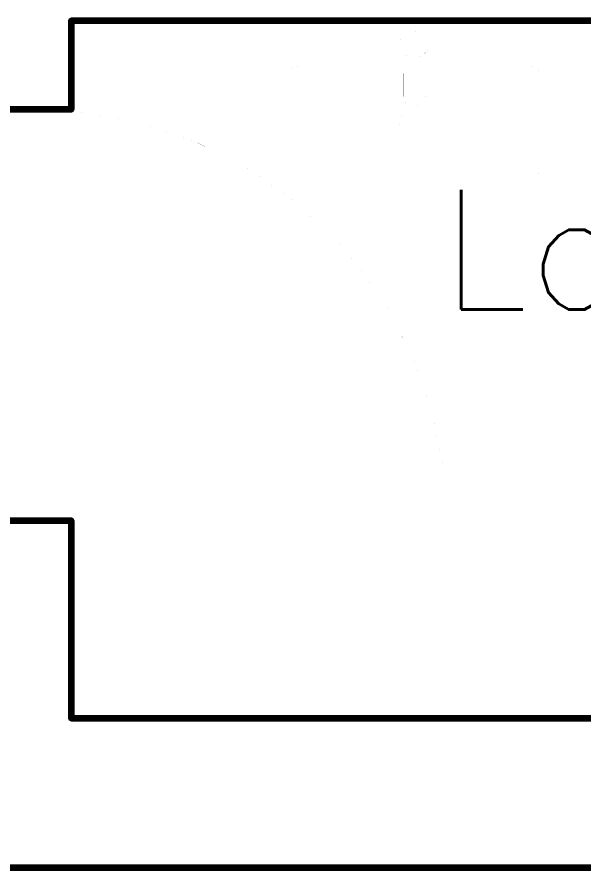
# Model space of a CAD drawing. Header units: metres. Extents: x -3.2 to 1.47, y -1.25 to 3.15.
# Drawn here: x -0.549 to 0.396, y -1.246 to 0.174 of the extents above; entities that cross this region are included whole.
import ezdxf
from ezdxf.enums import TextEntityAlignment as Align

# ---------------------------------------------------------------- set-up
doc = ezdxf.new("R2010")
doc.units = ezdxf.units.M
doc.header["$LTSCALE"] = 10
doc.layers.get('0').update_dxf_attribs({"linetype": 'CONTINUOUS', "lineweight": 100})
for name, color, linetype, lineweight in [('doors', 1, 'CONTINUOUS', 100), ('roomitems', 2, 'CONTINUOUS', 100), ('texts', 5, 'CONTINUOUS', 100), ('wallitems', 15, 'CONTINUOUS', 100), ('walls', 8, 'CONTINUOUS', 100)]:
    doc.layers.add(name, color=color, linetype=linetype, lineweight=lineweight)
doc.styles.get("Standard").update_dxf_attribs({"font": 'txt', "width": 0.75, "bigfont": 'bigfont.shx'})

# ---------------------------------------------------------------- blocks, each defined once
blk = doc.blocks.new('W-0-1')
at = {"color": 0, "const_width": 0.01}
for points in [[(-249.9, -69.8), (-249.6, -68.9)], [(-249.9, -70.8), (-249.9, -69.8)], [(-249.9, -94.3), (-249.9, -70.8)], [(-249.6, -68.9), (-249.3, -68)], [(-249.3, -68), (-248.8, -67.2)], [(-248.8, -67.2), (-248.2, -66.4)], [(-248.2, -66.4), (-247.5, -65.7)], [(-247.5, -65.7), (-246.7, -65.1)], [(-246.7, -65.1), (-245.9, -64.6)], [(-245.9, -64.6), (-244.9, -64.2)], [(-244.9, -64.2), (-243.9, -63.9)], [(-243.9, -63.9), (-242.9, -63.7)], [(-242.9, -63.7), (-241.7, -63.6)], [(-241.7, -63.6), (-201.4, -63.6)], [(-201.4, -63.6), (-161.2, -63.6)], [(-161.2, -63.6), (-120.9, -63.6)], [(-120.9, -63.6), (-80.6, -63.6)], [(-80.6, -63.6), (-40.3, -63.6)], [(-40.3, -63.6), (0, -63.6)], [(0, -63.6), (40.3, -63.6)], [(40.3, -63.6), (80.6, -63.6)], [(80.6, -63.6), (120.9, -63.6)], [(120.9, -63.6), (161.2, -63.6)], [(161.2, -63.6), (201.4, -63.6)], [(201.4, -63.6), (241.7, -63.6)], [(241.7, -63.6), (242.9, -63.7)], [(242.9, -63.7), (243.9, -63.9)], [(243.9, -63.9), (244.9, -64.2)], [(244.9, -64.2), (245.9, -64.6)], [(245.9, -64.6), (246.7, -65.1)], [(246.7, -65.1), (247.5, -65.7)], [(247.5, -65.7), (248.2, -66.4)], [(248.2, -66.4), (248.8, -67.2)], [(248.8, -67.2), (249.3, -68)], [(249.3, -68), (249.6, -68.9)], [(249.6, -68.9), (249.9, -69.8)], [(249.9, -69.8), (249.9, -70.8)], [(249.9, -70.8), (249.9, -94.3)], [(-19.5, -86.4), (-17.4, -84.4)], [(-19.5, -86.4), (-17.4, -84.4)], [(-19.5, -86.4), (-17.4, -84.4)], [(-17.4, -84.4), (-15, -82.5)], [(-17.4, -84.4), (-15, -82.5)], [(-17.4, -84.4), (-15, -82.5)], [(-15, -82.5), (-12.4, -81)], [(-15, -82.5), (-12.4, -81)], [(-15, -82.5), (-12.4, -81)], [(-12.4, -81), (-9.6, -79.7)], [(-12.4, -81), (-9.6, -79.7)], [(-12.4, -81), (-9.6, -79.7)], [(-9.6, -79.7), (-6.5, -78.8)], [(-9.6, -79.7), (-6.5, -78.8)], [(-9.6, -79.7), (-6.5, -78.8)], [(-6.5, -78.8), (-3.3, -78.2)], [(-6.5, -78.8), (-3.3, -78.2)], [(-6.5, -78.8), (-3.3, -78.2)], [(-3.3, -78.2), (0, -78)], [(-3.3, -78.2), (0, -78)], [(-3.3, -78.2), (0, -78)], [(0, -78), (3.3, -78.2)], [(0, -78), (3.3, -78.2)], [(0, -78), (3.3, -78.2)], [(3.3, -78.2), (6.5, -78.8)], [(3.3, -78.2), (6.5, -78.8)], [(3.3, -78.2), (6.5, -78.8)], [(6.5, -78.8), (9.6, -79.7)], [(6.5, -78.8), (9.6, -79.7)], [(6.5, -78.8), (9.6, -79.7)], [(9.6, -79.7), (12.4, -81)], [(9.6, -79.7), (12.4, -81)], [(9.6, -79.7), (12.4, -81)], [(12.4, -81), (15, -82.5)], [(12.4, -81), (15, -82.5)], [(12.4, -81), (15, -82.5)], [(15, -82.5), (17.4, -84.4)], [(15, -82.5), (17.4, -84.4)], [(15, -82.5), (17.4, -84.4)], [(17.4, -84.4), (19.5, -86.4)], [(17.4, -84.4), (19.5, -86.4)], [(17.4, -84.4), (19.5, -86.4)], [(-249.9, -117.7), (-249.9, -94.3)], [(-24.6, -99.7), (-24.4, -96.7)], [(-24.6, -99.7), (-24.4, -96.7)], [(-24.6, -99.7), (-24.4, -96.7)], [(-24.4, -96.7), (-23.7, -93.9)], [(-24.4, -96.7), (-23.7, -93.9)], [(-24.4, -96.7), (-23.7, -93.9)], [(-23.7, -93.9), (-22.7, -91.3)], [(-23.7, -93.9), (-22.7, -91.3)], [(-23.7, -93.9), (-22.7, -91.3)], [(-22.7, -91.3), (-21.2, -88.8)], [(-22.7, -91.3), (-21.2, -88.8)], [(-22.7, -91.3), (-21.2, -88.8)], [(-21.2, -88.8), (-19.5, -86.4)], [(-21.2, -88.8), (-19.5, -86.4)], [(-21.2, -88.8), (-19.5, -86.4)], [(19.5, -86.4), (21.2, -88.8)], [(19.5, -86.4), (21.2, -88.8)], [(19.5, -86.4), (21.2, -88.8)], [(21.2, -88.8), (22.7, -91.3)], [(21.2, -88.8), (22.7, -91.3)], [(21.2, -88.8), (22.7, -91.3)], [(22.7, -91.3), (23.7, -93.9)], [(22.7, -91.3), (23.7, -93.9)], [(22.7, -91.3), (23.7, -93.9)], [(23.7, -93.9), (24.4, -96.7)], [(23.7, -93.9), (24.4, -96.7)], [(23.7, -93.9), (24.4, -96.7)], [(24.4, -96.7), (24.6, -99.7)], [(24.4, -96.7), (24.6, -99.7)], [(24.4, -96.7), (24.6, -99.7)], [(249.9, -94.3), (249.9, -117.7)], [(-24.6, -99.7), (-24.6, -99.7)], [(-24.4, -102.6), (-24.6, -99.7)], [(-24.6, -99.7), (-24.6, -99.7)], [(-24.6, -99.7), (-24.6, -99.7)], [(-24.6, -99.7), (-24.6, -99.7)], [(-24.6, -99.7), (-24.6, -99.7)], [(-24.6, -99.7), (-24.6, -99.7)], [(-24.6, -99.7), (-24.6, -99.7)], [(-24.6, -99.7), (-24.6, -99.7)], [(-24.6, -99.7), (-24.6, -99.7)], [(-24.6, -99.7), (-24.6, -99.7)], [(-24.6, -99.7), (-24.6, -99.7)], [(-24.6, -99.7), (-24.6, -99.7)], [(-24.6, -99.7), (-24.6, -99.7)], [(-24.6, -99.7), (-24.6, -99.7)], [(-24.6, -99.7), (-24.6, -99.7)], [(-24.6, -99.7), (-24.6, -99.7)], [(-24.4, -102.6), (-24.6, -99.7)], [(-24.6, -99.7), (-24.6, -99.7)], [(-24.6, -99.7), (-24.6, -99.7)], [(-24.6, -99.7), (-24.6, -99.7)], [(-24.6, -99.7), (-24.6, -99.7)], [(-24.6, -99.7), (-24.6, -99.7)], [(-24.6, -99.7), (-24.6, -99.7)], [(-24.6, -99.7), (-24.6, -99.7)], [(-24.6, -99.7), (-24.6, -99.7)], [(-24.6, -99.7), (-24.6, -99.7)], [(-24.6, -99.7), (-24.6, -99.7)], [(-24.6, -99.7), (-24.6, -99.7)], [(-24.6, -99.7), (-24.6, -99.7)], [(-24.6, -99.7), (-24.6, -99.7)], [(-24.6, -99.7), (-24.6, -99.7)], [(-24.6, -99.7), (-24.6, -99.7)], [(-24.4, -102.6), (-24.6, -99.7)], [(-24.6, -99.7), (-24.6, -99.7)], [(-24.6, -99.7), (-24.6, -99.7)], [(-24.6, -99.7), (-24.6, -99.7)], [(-24.6, -99.7), (-24.6, -99.7)], [(-24.6, -99.7), (-24.6, -99.7)], [(-24.6, -99.7), (-24.6, -99.7)], [(-24.6, -99.7), (-24.6, -99.7)], [(-24.6, -99.7), (-24.6, -99.7)], [(-24.6, -99.7), (-24.6, -99.7)], [(-24.6, -99.7), (-24.6, -99.7)], [(-24.6, -99.7), (-24.6, -99.7)], [(-24.6, -99.7), (-24.6, -99.7)], [(-24.6, -99.7), (-24.6, -99.7)], [(-24.6, -99.7), (-24.6, -99.7)], [(-23.7, -105.4), (-24.4, -102.6)], [(-23.7, -105.4), (-24.4, -102.6)], [(-23.7, -105.4), (-24.4, -102.6)], [(-22.7, -108.1), (-23.7, -105.4)], [(-22.7, -108.1), (-23.7, -105.4)], [(-22.7, -108.1), (-23.7, -105.4)], [(-21.2, -110.6), (-22.7, -108.1)], [(-21.2, -110.6), (-22.7, -108.1)], [(-21.2, -110.6), (-22.7, -108.1)], [(-19.5, -112.9), (-21.2, -110.6)], [(-19.5, -112.9), (-21.2, -110.6)], [(-19.5, -112.9), (-21.2, -110.6)], [(-17.4, -115), (-19.5, -112.9)], [(-17.4, -115), (-19.5, -112.9)], [(-17.4, -115), (-19.5, -112.9)], [(-15.6, -111.6), (-18.7, -111.6)], [(-18.7, -111.6), (-18.7, -113.1)], [(-18.7, -113.1), (-18.7, -117.1)], [(-12.5, -111.6), (-15.6, -111.6)], [(-9.3, -111.6), (-12.5, -111.6)], [(-6.2, -111.6), (-9.3, -111.6)], [(-3.1, -111.6), (-6.2, -111.6)], [(0, -111.6), (-3.1, -111.6)], [(3.1, -111.6), (0, -111.6)], [(6.2, -111.6), (3.1, -111.6)], [(9.3, -111.6), (6.2, -111.6)], [(12.5, -111.6), (9.3, -111.6)], [(15.6, -111.6), (12.5, -111.6)], [(18.7, -111.6), (15.6, -111.6)], [(19.5, -112.9), (17.4, -115)], [(19.5, -112.9), (17.4, -115)], [(19.5, -112.9), (17.4, -115)], [(18.7, -117.8), (18.7, -111.6)], [(21.2, -110.6), (19.5, -112.9)], [(21.2, -110.6), (19.5, -112.9)], [(21.2, -110.6), (19.5, -112.9)], [(22.7, -108.1), (21.2, -110.6)], [(22.7, -108.1), (21.2, -110.6)], [(22.7, -108.1), (21.2, -110.6)], [(23.7, -105.4), (22.7, -108.1)], [(23.7, -105.4), (22.7, -108.1)], [(23.7, -105.4), (22.7, -108.1)], [(24.4, -102.6), (23.7, -105.4)], [(24.4, -102.6), (23.7, -105.4)], [(24.4, -102.6), (23.7, -105.4)], [(24.6, -99.7), (24.4, -102.6)], [(24.6, -99.7), (24.4, -102.6)], [(24.6, -99.7), (24.4, -102.6)], [(-249.9, -141.2), (-249.9, -117.7)], [(-18.7, -117.1), (-18.7, -123.3)], [(-18.7, -123.3), (-18.7, -131)], [(-15, -116.8), (-17.4, -115)], [(-15, -116.8), (-17.4, -115)], [(-15, -116.8), (-17.4, -115)], [(-12.4, -118.4), (-15, -116.8)], [(-12.4, -118.4), (-15, -116.8)], [(-12.4, -118.4), (-15, -116.8)], [(-9.6, -119.6), (-12.4, -118.4)], [(-9.6, -119.6), (-12.4, -118.4)], [(-9.6, -119.6), (-12.4, -118.4)], [(-6.5, -120.5), (-9.6, -119.6)], [(-6.5, -120.5), (-9.6, -119.6)], [(-6.5, -120.5), (-9.6, -119.6)], [(-3.3, -121.1), (-6.5, -120.5)], [(-3.3, -121.1), (-6.5, -120.5)], [(-3.3, -121.1), (-6.5, -120.5)], [(0, -121.3), (-3.3, -121.1)], [(0, -121.3), (-3.3, -121.1)], [(0, -121.3), (-3.3, -121.1)], [(3.3, -121.1), (0, -121.3)], [(3.3, -121.1), (0, -121.3)], [(3.3, -121.1), (0, -121.3)], [(6.5, -120.5), (3.3, -121.1)], [(6.5, -120.5), (3.3, -121.1)], [(6.5, -120.5), (3.3, -121.1)], [(9.6, -119.6), (6.5, -120.5)], [(9.6, -119.6), (6.5, -120.5)], [(9.6, -119.6), (6.5, -120.5)], [(12.4, -118.4), (9.6, -119.6)], [(12.4, -118.4), (9.6, -119.6)], [(12.4, -118.4), (9.6, -119.6)], [(15, -116.8), (12.4, -118.4)], [(15, -116.8), (12.4, -118.4)], [(15, -116.8), (12.4, -118.4)], [(17.4, -115), (15, -116.8)], [(17.4, -115), (15, -116.8)], [(17.4, -115), (15, -116.8)], [(18.7, -124.1), (18.7, -117.8)], [(18.7, -130.4), (18.7, -124.1)], [(249.9, -117.7), (249.9, -141.2)], [(-249.9, -164.6), (-249.9, -141.2)], [(-206.7, -142.9), (-205.5, -141.4)], [(-205.5, -141.4), (-204.1, -140)], [(-204.1, -140), (-202.6, -138.8)], [(-202.6, -138.8), (-200.8, -137.7)], [(-200.8, -137.7), (-198.9, -136.9)], [(-198.9, -136.9), (-196.9, -136.3)], [(-196.9, -136.3), (-194.8, -135.9)], [(-194.8, -135.9), (-192.6, -135.7)], [(-192.6, -135.7), (-160.5, -135.7)], [(-160.5, -135.7), (-128.4, -135.7)], [(-128.4, -135.7), (-96.3, -135.7)], [(-96.3, -135.7), (-64.2, -135.7)], [(-64.2, -135.7), (-32.1, -135.7)], [(-32.1, -135.7), (0, -135.7)], [(-18.7, -131), (-18.7, -139.8)], [(-18.7, -139.8), (-18.6, -149.1)], [(0, -135.7), (32.1, -135.7)], [(18.7, -136.6), (18.7, -130.4)], [(18.7, -142.9), (18.7, -136.6)], [(32.1, -135.7), (64.2, -135.7)], [(64.2, -135.7), (96.3, -135.7)], [(96.3, -135.7), (128.4, -135.7)], [(128.4, -135.7), (160.5, -135.7)], [(160.5, -135.7), (192.6, -135.7)], [(192.6, -135.7), (194.8, -135.9)], [(194.8, -135.9), (196.9, -136.3)], [(196.9, -136.3), (198.9, -136.9)], [(198.9, -136.9), (200.8, -137.7)], [(200.8, -137.7), (202.6, -138.8)], [(202.6, -138.8), (204.1, -140)], [(204.1, -140), (205.5, -141.4)], [(205.5, -141.4), (206.7, -142.9)], [(249.9, -141.2), (249.9, -164.6)], [(-209, -150.2), (-208.8, -148.2)], [(-209, -163.4), (-209, -150.2)], [(-208.8, -148.2), (-208.4, -146.3)], [(-208.4, -146.3), (-207.7, -144.6)], [(-207.7, -144.6), (-206.7, -142.9)], [(-18.6, -149.1), (-18.6, -158.4)], [(18.7, -149.2), (18.7, -142.9)], [(18.7, -155.4), (18.7, -149.2)], [(18.7, -161.7), (18.7, -155.4)], [(206.7, -142.9), (207.7, -144.6)], [(207.7, -144.6), (208.4, -146.3)], [(208.4, -146.3), (208.8, -148.2)], [(208.8, -148.2), (209, -150.2)], [(209, -150.2), (209, -163.4)], [(-249.9, -188), (-249.9, -164.6)], [(-209, -176.6), (-209, -163.4)], [(-18.6, -158.4), (-18.6, -167.2)], [(-18.6, -167.2), (-18.6, -174.9)], [(18.7, -167.9), (18.7, -161.7)], [(18.7, -174.2), (18.7, -167.9)], [(209, -163.4), (209, -176.6)], [(249.9, -164.6), (249.9, -188)], [(-209, -189.8), (-209, -176.6)], [(-18.6, -174.9), (-18.6, -181.1)], [(-18.6, -181.1), (-18.6, -185.2)], [(18.7, -180.5), (18.7, -174.2)], [(18.7, -186.7), (18.7, -180.5)], [(209, -176.6), (209, -189.8)], [(-249.9, -211.5), (-249.9, -188)], [(-209, -203.1), (-209, -189.8)], [(-18.6, -185.2), (-18.6, -186.7)], [(-18.6, -186.7), (-18.3, -188.9)], [(-18.3, -188.9), (-17.7, -191)], [(-17.7, -191), (-16.9, -193)], [(-16.9, -193), (-15.7, -194.9)], [(-15.7, -194.9), (-14.3, -196.6)], [(-14.3, -196.6), (-12.7, -198.1)], [(-12.7, -198.1), (-10.8, -199.4)], [(11.5, -199), (13.2, -197.7)], [(13.2, -197.7), (14.7, -196.2)], [(14.7, -196.2), (16, -194.6)], [(16, -194.6), (17, -192.8)], [(17, -192.8), (17.9, -190.9)], [(17.9, -190.9), (18.4, -188.9)], [(18.4, -188.9), (18.7, -186.8)], [(18.7, -186.7), (18.7, -186.7)], [(209, -189.8), (209, -203.1)], [(249.9, -188), (249.9, -211.5)], [(-249.9, -234.9), (-249.9, -211.5)], [(-209, -216.3), (-209, -203.1)], [(-17.4, -214.2), (-15, -212.4)], [(-15, -212.4), (-12.4, -210.8)], [(-12.4, -210.8), (-9.6, -209.6)], [(-10.8, -199.4), (-8.8, -200.5)], [(-9.6, -209.6), (-6.5, -208.6)], [(-8.8, -200.5), (-6.6, -201.4)], [(-6.6, -201.4), (-4.3, -202)], [(-6.5, -208.6), (-3.3, -208.1)], [(-4.3, -202), (-1.8, -202.4)], [(-3.3, -208.1), (0, -207.9)], [(-1.8, -202.4), (0.7, -202.5)], [(0, -207.9), (3.3, -208.1)], [(0.7, -202.5), (3.1, -202.3)], [(3.1, -202.3), (5.4, -201.8)], [(3.3, -208.1), (6.5, -208.6)], [(5.4, -201.8), (7.6, -201.1)], [(6.5, -208.6), (9.6, -209.6)], [(7.6, -201.1), (9.6, -200.2)], [(9.6, -200.2), (11.5, -199)], [(9.6, -209.6), (12.4, -210.8)], [(12.4, -210.8), (15, -212.4)], [(15, -212.4), (17.4, -214.2)], [(209, -203.1), (209, -216.3)], [(249.9, -211.5), (249.9, -234.9)], [(-209, -229.5), (-209, -216.3)], [(-24.6, -229.5), (-24.4, -226.6)], [(-24.4, -226.6), (-23.7, -223.8)], [(-23.7, -223.8), (-22.7, -221.1)], [(-22.7, -221.1), (-21.2, -218.6)], [(-21.2, -218.6), (-19.5, -216.3)], [(-19.5, -216.3), (-17.4, -214.2)], [(17.4, -214.2), (19.5, -216.3)], [(19.5, -216.3), (21.2, -218.6)], [(21.2, -218.6), (22.7, -221.1)], [(22.7, -221.1), (23.7, -223.8)], [(23.7, -223.8), (24.4, -226.6)], [(24.4, -226.6), (24.6, -229.5)], [(209, -216.3), (209, -229.5)], [(-249.9, -258.4), (-249.9, -234.9)], [(-209, -242.7), (-209, -229.5)], [(-24.6, -229.5), (-24.6, -229.5)], [(-24.4, -232.4), (-24.6, -229.5)], [(-24.6, -229.5), (-24.6, -229.5)], [(-24.6, -229.5), (-24.6, -229.5)], [(-24.6, -229.5), (-24.6, -229.5)], [(-24.6, -229.5), (-24.6, -229.5)], [(-24.6, -229.5), (-24.6, -229.5)], [(-24.6, -229.5), (-24.6, -229.5)], [(-24.6, -229.5), (-24.6, -229.5)], [(-24.6, -229.5), (-24.6, -229.5)], [(-24.6, -229.5), (-24.6, -229.5)], [(-24.6, -229.5), (-24.6, -229.5)], [(-24.6, -229.5), (-24.6, -229.5)], [(-24.6, -229.5), (-24.6, -229.5)], [(-24.6, -229.5), (-24.6, -229.5)], [(-24.6, -229.5), (-24.6, -229.5)], [(-23.7, -235.3), (-24.4, -232.4)], [(-22.7, -237.9), (-23.7, -235.3)], [(-21.2, -240.4), (-22.7, -237.9)], [(-19.5, -242.7), (-21.2, -240.4)], [(21.2, -240.4), (19.5, -242.7)], [(22.7, -237.9), (21.2, -240.4)], [(23.7, -235.3), (22.7, -237.9)], [(24.4, -232.4), (23.7, -235.3)], [(24.6, -229.5), (24.4, -232.4)], [(209, -229.5), (209, -242.7)], [(249.9, -234.9), (249.9, -258.4)], [(-209, -256), (-209, -242.7)], [(-17.4, -244.8), (-19.5, -242.7)], [(-15, -246.6), (-17.4, -244.8)], [(-12.4, -248.2), (-15, -246.6)], [(-9.6, -249.5), (-12.4, -248.2)], [(-6.5, -250.4), (-9.6, -249.5)], [(-3.3, -251), (-6.5, -250.4)], [(0, -251.2), (-3.3, -251)], [(3.3, -251), (0, -251.2)], [(6.5, -250.4), (3.3, -251)], [(9.6, -249.5), (6.5, -250.4)], [(12.4, -248.2), (9.6, -249.5)], [(15, -246.6), (12.4, -248.2)], [(17.4, -244.8), (15, -246.6)], [(19.5, -242.7), (17.4, -244.8)], [(209, -242.7), (209, -256)], [(-249.9, -281.8), (-249.9, -258.4)], [(-209, -269.2), (-209, -256)], [(-209, -282.4), (-209, -269.2)], [(209, -256), (209, -269.2)], [(209, -269.2), (209, -282.4)], [(249.9, -258.4), (249.9, -281.8)], [(-249.9, -305.3), (-249.9, -281.8)], [(-209, -295.6), (-209, -282.4)], [(209, -282.4), (209, -295.6)], [(249.9, -281.8), (249.9, -305.3)], [(-209, -308.9), (-209, -295.6)], [(209, -295.6), (209, -308.9)], [(-249.9, -328.7), (-249.9, -305.3)], [(-209, -308.9), (-209, -308.9)], [(-209, -308.9), (-208.8, -310.8)], [(-208.8, -310.8), (-209, -308.9)], [(-208.8, -310.8), (-208.4, -312.7)], [(-208.4, -312.7), (-208.8, -310.8)], [(208.4, -312.7), (208.8, -310.8)], [(208.8, -310.8), (208.4, -312.7)], [(208.8, -310.8), (209, -308.9)], [(209, -308.9), (208.8, -310.8)], [(249.9, -305.3), (249.9, -328.7)], [(-208.4, -312.7), (-207.7, -314.5)], [(-207.7, -314.5), (-208.4, -312.7)], [(-207.7, -314.5), (-206.7, -316.1)], [(-206.7, -316.1), (-207.7, -314.5)], [(-206.7, -316.1), (-205.5, -317.7)], [(-205.5, -317.7), (-206.7, -316.1)], [(-205.5, -317.7), (-204.1, -319)], [(-204.1, -319), (-205.5, -317.7)], [(-204.1, -319), (-202.6, -320.3)], [(-202.6, -320.3), (-204.1, -319)], [(-202.6, -320.3), (-200.8, -321.3)], [(-200.8, -321.3), (-202.6, -320.3)], [(-200.8, -321.3), (-198.9, -322.1)], [(-198.9, -322.1), (-200.8, -321.3)], [(-198.9, -322.1), (-196.9, -322.8)], [(-196.9, -322.8), (-198.9, -322.1)], [(-196.9, -322.8), (-194.8, -323.2)], [(-194.8, -323.2), (-196.9, -322.8)], [(-194.8, -323.2), (-192.6, -323.3)], [(-192.6, -323.3), (-194.8, -323.2)], [(-192.6, -323.3), (-192.6, -323.3)], [(-192.6, -323.3), (-160.5, -323.3)], [(-192.6, -323.3), (-192.6, -323.3)], [(-160.5, -323.3), (-192.6, -323.3)], [(-160.5, -323.3), (-128.4, -323.3)], [(-128.4, -323.3), (-160.5, -323.3)], [(-128.4, -323.3), (-96.3, -323.3)], [(-96.3, -323.3), (-128.4, -323.3)], [(-96.3, -323.3), (-64.2, -323.3)], [(-64.2, -323.3), (-96.3, -323.3)], [(-64.2, -323.3), (-32.1, -323.3)], [(-32.1, -323.3), (-64.2, -323.3)], [(-32.1, -323.3), (0, -323.3)], [(0, -323.3), (-32.1, -323.3)], [(0, -323.3), (32.1, -323.3)], [(32.1, -323.3), (0, -323.3)], [(32.1, -323.3), (64.2, -323.3)], [(64.2, -323.3), (32.1, -323.3)], [(64.2, -323.3), (96.3, -323.3)], [(96.3, -323.3), (64.2, -323.3)], [(96.3, -323.3), (128.4, -323.3)], [(128.4, -323.3), (96.3, -323.3)], [(128.4, -323.3), (160.5, -323.3)], [(160.5, -323.3), (128.4, -323.3)], [(160.5, -323.3), (192.6, -323.3)], [(192.6, -323.3), (160.5, -323.3)], [(192.6, -323.3), (194.8, -323.2)], [(194.8, -323.2), (192.6, -323.3)], [(192.6, -323.3), (192.6, -323.3)], [(194.8, -323.2), (196.9, -322.8)], [(196.9, -322.8), (194.8, -323.2)], [(196.9, -322.8), (198.9, -322.1)], [(198.9, -322.1), (196.9, -322.8)], [(198.9, -322.1), (200.8, -321.3)], [(200.8, -321.3), (198.9, -322.1)], [(200.8, -321.3), (202.6, -320.3)], [(202.6, -320.3), (200.8, -321.3)], [(202.6, -320.3), (204.1, -319)], [(204.1, -319), (202.6, -320.3)], [(204.1, -319), (205.5, -317.7)], [(205.5, -317.7), (204.1, -319)], [(205.5, -317.7), (206.7, -316.1)], [(206.7, -316.1), (205.5, -317.7)], [(206.7, -316.1), (207.7, -314.5)], [(207.7, -314.5), (206.7, -316.1)], [(207.7, -314.5), (208.4, -312.7)], [(208.4, -312.7), (207.7, -314.5)], [(-249.9, -352.1), (-249.9, -328.7)], [(249.9, -328.7), (249.9, -352.1)], [(-249.9, -353.1), (-249.9, -352.1)], [(-249.6, -354.1), (-249.9, -353.1)], [(-249.3, -354.9), (-249.6, -354.1)], [(-248.8, -355.8), (-249.3, -354.9)], [(249.3, -354.9), (248.8, -355.8)], [(249.6, -354.1), (249.3, -354.9)], [(249.9, -353.1), (249.6, -354.1)], [(249.9, -352.1), (249.9, -353.1)], [(-248.2, -356.5), (-248.8, -355.8)], [(-247.5, -357.2), (-248.2, -356.5)], [(-246.7, -357.9), (-247.5, -357.2)], [(-245.9, -358.4), (-246.7, -357.9)], [(-244.9, -358.8), (-245.9, -358.4)], [(-243.9, -359.1), (-244.9, -358.8)], [(-242.9, -359.3), (-243.9, -359.1)], [(-241.7, -359.4), (-242.9, -359.3)], [(-201.4, -359.4), (-241.7, -359.4)], [(-161.2, -359.4), (-201.4, -359.4)], [(-120.9, -359.4), (-161.2, -359.4)], [(-80.6, -359.4), (-120.9, -359.4)], [(-40.3, -359.4), (-80.6, -359.4)], [(0, -359.4), (-40.3, -359.4)], [(40.3, -359.4), (0, -359.4)], [(80.6, -359.4), (40.3, -359.4)], [(120.9, -359.4), (80.6, -359.4)], [(161.2, -359.4), (120.9, -359.4)], [(201.4, -359.4), (161.2, -359.4)], [(241.7, -359.4), (201.4, -359.4)], [(241.7, -359.4), (241.7, -359.4)], [(242.9, -359.3), (241.7, -359.4)], [(241.7, -359.4), (241.7, -359.4)], [(241.7, -359.4), (241.7, -359.4)], [(241.7, -359.4), (241.7, -359.4)], [(241.7, -359.4), (241.7, -359.4)], [(241.7, -359.4), (241.7, -359.4)], [(241.7, -359.4), (241.7, -359.4)], [(241.7, -359.4), (241.7, -359.4)], [(241.7, -359.4), (241.7, -359.4)], [(241.7, -359.4), (241.7, -359.4)], [(241.7, -359.4), (241.7, -359.4)], [(241.7, -359.4), (241.7, -359.4)], [(241.7, -359.4), (241.7, -359.4)], [(241.7, -359.4), (241.7, -359.4)], [(241.7, -359.4), (241.7, -359.4)], [(243.9, -359.1), (242.9, -359.3)], [(244.9, -358.8), (243.9, -359.1)], [(245.9, -358.4), (244.9, -358.8)], [(246.7, -357.9), (245.9, -358.4)], [(247.5, -357.2), (246.7, -357.9)], [(248.2, -356.5), (247.5, -357.2)], [(248.8, -355.8), (248.2, -356.5)]]:
    blk.add_lwpolyline(points, dxfattribs=at)
blk = doc.blocks.new('F-0-2')
at = {"color": 0, "const_width": 0.01}
for points in [[(-206.5, 149.5), (-206.5, 149.5)], [(-206.5, 149.5), (-172.1, 149.5)], [(-206.5, 125.4), (-206.5, 149.5)], [(-206.5, 149.5), (-206.5, 149.5)], [(-206.5, 149.5), (-206.5, 149.5)], [(-172.1, 149.5), (-137.7, 149.5)], [(-137.7, 149.5), (-103.2, 149.5)], [(-103.2, 149.5), (-68.8, 149.5)], [(-68.8, 149.5), (-34.4, 149.5)], [(-34.4, 149.5), (0, 149.5)], [(0, 149.5), (34.4, 149.5)], [(34.4, 149.5), (68.8, 149.5)], [(68.8, 149.5), (103.3, 149.5)], [(103.3, 149.5), (137.7, 149.5)], [(137.7, 149.5), (172.1, 149.5)], [(172.1, 149.5), (206.5, 149.5)], [(206.5, 149.5), (206.5, 125.4)], [(-206.5, 101.3), (-206.5, 125.4)], [(206.5, 125.4), (206.5, 101.3)], [(-206.5, 77.2), (-206.5, 101.3)], [(206.5, 101.3), (206.5, 77.2)], [(-206.5, 53.1), (-206.5, 77.2)], [(206.5, 77.2), (206.5, 53.1)], [(-206.5, 29.1), (-206.5, 53.1)], [(206.5, 53.1), (206.5, 29.1)], [(-206.5, 5), (-206.5, 29.1)], [(206.5, 29.1), (206.5, 5)], [(-206.5, -19.1), (-206.5, 5)], [(206.5, 5), (206.5, -19.1)], [(-206.5, -43.2), (-206.5, -19.1)], [(206.5, -19.1), (206.5, -43.2)], [(-206.5, -67.3), (-206.5, -43.2)], [(206.5, -43.2), (206.5, -67.3)], [(-206.5, -91.3), (-206.5, -67.3)], [(206.5, -67.3), (206.5, -91.3)], [(-206.5, -115.4), (-206.5, -91.3)], [(206.5, -91.3), (206.5, -115.4)], [(-206.5, -139.5), (-206.5, -115.4)], [(206.5, -115.4), (206.5, -139.5)], [(-172.1, -139.5), (-206.5, -139.5)], [(-206.5, -139.5), (-206.5, -139.5)], [(-206.5, -139.5), (-172.1, -139.5)], [(-206.5, -140.3), (-206.5, -139.5)], [(-206.5, -139.5), (-206.5, -139.5)], [(-206.5, -139.5), (-206.5, -139.5)], [(-206.5, -141.2), (-206.5, -140.3)], [(-206.5, -142), (-206.5, -141.2)], [(-206.5, -142.8), (-206.5, -142)], [(-137.7, -139.5), (-172.1, -139.5)], [(-172.1, -139.5), (-137.7, -139.5)], [(-103.2, -139.5), (-137.7, -139.5)], [(-137.7, -139.5), (-103.2, -139.5)], [(-68.8, -139.5), (-103.2, -139.5)], [(-103.2, -139.5), (-68.8, -139.5)], [(-34.4, -139.5), (-68.8, -139.5)], [(-68.8, -139.5), (-34.4, -139.5)], [(0, -139.5), (-34.4, -139.5)], [(-34.4, -139.5), (0, -139.5)], [(34.4, -139.5), (0, -139.5)], [(0, -139.5), (34.4, -139.5)], [(0, -140.3), (0, -139.5)], [(0, -141.2), (0, -140.3)], [(0, -142), (0, -141.2)], [(0, -142.8), (0, -142)], [(68.8, -139.5), (34.4, -139.5)], [(34.4, -139.5), (68.8, -139.5)], [(103.3, -139.5), (68.8, -139.5)], [(68.8, -139.5), (103.3, -139.5)], [(137.7, -139.5), (103.3, -139.5)], [(103.3, -139.5), (137.7, -139.5)], [(172.1, -139.5), (137.7, -139.5)], [(137.7, -139.5), (172.1, -139.5)], [(206.5, -139.5), (172.1, -139.5)], [(172.1, -139.5), (206.5, -139.5)], [(206.5, -139.5), (206.5, -140.3)], [(206.5, -140.3), (206.5, -141.2)], [(206.5, -141.2), (206.5, -142)], [(206.5, -142), (206.5, -142.8)], [(-206.5, -143.7), (-206.5, -142.8)], [(-206.5, -144.5), (-206.5, -143.7)], [(-206.5, -145.3), (-206.5, -144.5)], [(-206.5, -146.2), (-206.5, -145.3)], [(-206.5, -147), (-206.5, -146.2)], [(-206.5, -147.8), (-206.5, -147)], [(-206.5, -148.6), (-206.5, -147.8)], [(-206.5, -149.5), (-206.5, -148.6)], [(-172.1, -149.5), (-206.5, -149.5)], [(-137.7, -149.5), (-172.1, -149.5)], [(-103.2, -149.5), (-137.7, -149.5)], [(-68.8, -149.5), (-103.2, -149.5)], [(-34.4, -149.5), (-68.8, -149.5)], [(0, -149.5), (-34.4, -149.5)], [(-28.1, -155.8), (-28, -155.7)], [(-28.1, -155.9), (-28.1, -155.8)], [(-28.1, -155.8), (-28.1, -155.8)], [(-28.1, -156.5), (-28.1, -156)], [(-28.1, -156), (-28.1, -155.9)], [(-28, -155.7), (-28, -155.6)], [(-28, -155.6), (-28, -155.6)], [(-28, -155.6), (-27.9, -155.6)], [(-27.9, -155.6), (-27.9, -155.5)], [(-27.9, -155.5), (-27.8, -155.5)], [(-27.8, -155.5), (-27.8, -155.5)], [(-27.8, -155.5), (-27.7, -155.5)], [(-27.7, -155.5), (-27.7, -155.5)], [(-27.7, -155.5), (-27.2, -155.5)], [(-27.7, -155.5), (-27.7, -155.5)], [(-27.7, -155.5), (-27.7, -155.5)], [(-27.7, -155.5), (-27.7, -155.5)], [(-27.7, -155.5), (-27.7, -155.5)], [(-27.7, -155.5), (-27.7, -155.5)], [(-27.7, -155.5), (-27.7, -155.5)], [(-27.7, -155.5), (-27.7, -155.5)], [(-27.7, -155.5), (-27.7, -155.5)], [(-27.7, -155.5), (-27.7, -155.5)], [(-27.7, -155.5), (-27.7, -155.5)], [(-27.7, -155.5), (-27.7, -155.5)], [(-27.7, -155.5), (-27.7, -155.5)], [(-27.7, -155.5), (-27.7, -155.5)], [(-27.7, -155.5), (-27.7, -155.5)], [(-27.7, -155.5), (-27.7, -155.5)], [(-27.3, -149.5), (-27.3, -149.5)], [(-27.3, -149.5), (-26.9, -149.5)], [(-27.3, -150), (-27.3, -149.5)], [(-27.3, -149.5), (-27.3, -149.5)], [(-27.3, -149.5), (-27.3, -149.5)], [(-27.3, -150.5), (-27.3, -150)], [(-27.3, -151), (-27.3, -150.5)], [(-27.3, -151.5), (-27.3, -151)], [(-27.3, -152), (-27.3, -151.5)], [(-27.3, -152.5), (-27.3, -152)], [(-27.3, -153), (-27.3, -152.5)], [(-27.3, -153.5), (-27.3, -153)], [(-27.3, -154), (-27.3, -153.5)], [(-27.3, -154.5), (-27.3, -154)], [(-27.3, -155), (-27.3, -154.5)], [(-27.3, -155.5), (-27.3, -155)], [(-26.9, -155.5), (-27.3, -155.5)], [(-27.2, -155.5), (-26.8, -155.5)], [(-26.9, -149.5), (-26.6, -149.5)], [(-26.6, -155.5), (-26.9, -155.5)], [(-26.8, -155.5), (-26.3, -155.5)], [(-26.6, -149.5), (-26.2, -149.5)], [(-26.2, -155.5), (-26.6, -155.5)], [(-26.3, -155.5), (-25.9, -155.5)], [(-26.2, -149.5), (-25.9, -149.5)], [(-25.9, -155.5), (-26.2, -155.5)], [(-25.9, -149.5), (-25.5, -149.5)], [(-25.5, -155.5), (-25.9, -155.5)], [(-25.9, -155.5), (-25.4, -155.5)], [(-25.5, -149.5), (-25.2, -149.5)], [(-25.2, -155.5), (-25.5, -155.5)], [(-25.4, -155.5), (-25, -155.5)], [(-25.2, -149.5), (-24.8, -149.5)], [(-24.8, -155.5), (-25.2, -155.5)], [(-25, -155.5), (-24.5, -155.5)], [(-24.8, -149.5), (-24.5, -149.5)], [(-24.5, -155.5), (-24.8, -155.5)], [(-24.5, -149.5), (-24.2, -149.5)], [(-24.2, -155.5), (-24.5, -155.5)], [(-24.5, -155.5), (-24.1, -155.5)], [(-24.2, -149.5), (-23.8, -149.5)], [(-23.8, -155.5), (-24.2, -155.5)], [(-24.1, -155.5), (-23.6, -155.5)], [(-23.8, -149.5), (-23.5, -149.5)], [(-23.5, -155.5), (-23.8, -155.5)], [(-23.6, -155.5), (-23.2, -155.5)], [(-23.5, -149.5), (-23.1, -149.5)], [(-23.1, -155.5), (-23.5, -155.5)], [(-23.2, -155.5), (-22.7, -155.5)], [(-23.1, -149.5), (-23.1, -150)], [(-23.1, -150), (-23.1, -150.5)], [(-23.1, -150.5), (-23.1, -151)], [(-23.1, -151), (-23.1, -151.5)], [(-23.1, -151.5), (-23.1, -152)], [(-23.1, -152), (-23.1, -152.5)], [(-23.1, -152.5), (-23.1, -153)], [(-23.1, -153), (-23.1, -153.5)], [(-23.1, -153.5), (-23.1, -154)], [(-23.1, -154), (-23.1, -154.5)], [(-23.1, -154.5), (-23.1, -155)], [(-23.1, -155), (-23.1, -155.5)], [(-22.7, -155.5), (-22.3, -155.5)], [(-22.3, -155.5), (-22.2, -155.5)], [(-22.2, -155.5), (-22.2, -155.5)], [(-22.2, -155.5), (-22.1, -155.5)], [(-22.1, -155.5), (-22.1, -155.5)], [(-22.1, -155.5), (-22, -155.6)], [(-22, -155.6), (-22, -155.6)], [(-22, -155.6), (-22, -155.6)], [(-22, -155.6), (-21.9, -155.7)], [(-21.9, -155.7), (-21.9, -155.8)], [(-21.9, -155.8), (-21.9, -155.8)], [(-21.9, -155.8), (-21.9, -155.9)], [(-21.9, -155.9), (-21.9, -156)], [(-21.9, -156), (-21.9, -156.5)], [(0, -143.7), (0, -142.8)], [(0, -144.5), (0, -143.7)], [(0, -145.3), (0, -144.5)], [(0, -146.2), (0, -145.3)], [(0, -147), (0, -146.2)], [(0, -147.8), (0, -147)], [(0, -148.6), (0, -147.8)], [(0, -149.5), (0, -148.6)], [(34.4, -149.5), (0, -149.5)], [(0, -149.5), (0, -149.5)], [(21.9, -155.7), (22, -155.6)], [(21.9, -155.8), (21.9, -155.7)], [(21.9, -155.9), (21.9, -155.8)], [(21.9, -155.8), (21.9, -155.8)], [(21.9, -156.5), (21.9, -156)], [(21.9, -156), (21.9, -155.9)], [(22, -155.6), (22.1, -155.5)], [(22, -155.6), (22, -155.6)], [(22, -155.6), (22, -155.6)], [(22.1, -155.5), (22.1, -155.5)], [(22.1, -155.5), (22.2, -155.5)], [(22.2, -155.5), (22.3, -155.5)], [(22.2, -155.5), (22.2, -155.5)], [(22.3, -155.5), (22.3, -155.5)], [(22.3, -155.5), (22.7, -155.5)], [(22.3, -155.5), (22.3, -155.5)], [(22.3, -155.5), (22.3, -155.5)], [(22.3, -155.5), (22.3, -155.5)], [(22.3, -155.5), (22.3, -155.5)], [(22.3, -155.5), (22.3, -155.5)], [(22.3, -155.5), (22.3, -155.5)], [(22.3, -155.5), (22.3, -155.5)], [(22.3, -155.5), (22.3, -155.5)], [(22.3, -155.5), (22.3, -155.5)], [(22.3, -155.5), (22.3, -155.5)], [(22.3, -155.5), (22.3, -155.5)], [(22.3, -155.5), (22.3, -155.5)], [(22.3, -155.5), (22.3, -155.5)], [(22.3, -155.5), (22.3, -155.5)], [(22.7, -155.5), (23.2, -155.5)], [(23.1, -149.5), (23.1, -149.5)], [(23.1, -149.5), (23.5, -149.5)], [(23.1, -150), (23.1, -149.5)], [(23.1, -149.5), (23.1, -149.5)], [(23.1, -149.5), (23.1, -149.5)], [(23.1, -150.5), (23.1, -150)], [(23.1, -151), (23.1, -150.5)], [(23.1, -151.5), (23.1, -151)], [(23.1, -152), (23.1, -151.5)], [(23.1, -152.5), (23.1, -152)], [(23.1, -153), (23.1, -152.5)], [(23.1, -153.5), (23.1, -153)], [(23.1, -154), (23.1, -153.5)], [(23.1, -154.5), (23.1, -154)], [(23.1, -155), (23.1, -154.5)], [(23.1, -155.5), (23.1, -155)], [(23.5, -155.5), (23.1, -155.5)], [(23.2, -155.5), (23.6, -155.5)], [(23.5, -149.5), (23.8, -149.5)], [(23.8, -155.5), (23.5, -155.5)], [(23.6, -155.5), (24.1, -155.5)], [(23.8, -149.5), (24.2, -149.5)], [(24.2, -155.5), (23.8, -155.5)], [(24.1, -155.5), (24.5, -155.5)], [(24.2, -149.5), (24.5, -149.5)], [(24.5, -155.5), (24.2, -155.5)], [(24.5, -149.5), (24.8, -149.5)], [(24.8, -155.5), (24.5, -155.5)], [(24.5, -155.5), (25, -155.5)], [(24.8, -149.5), (25.2, -149.5)], [(25.2, -155.5), (24.8, -155.5)], [(25, -155.5), (25.4, -155.5)], [(25.2, -149.5), (25.5, -149.5)], [(25.5, -155.5), (25.2, -155.5)], [(25.4, -155.5), (25.9, -155.5)], [(25.5, -149.5), (25.9, -149.5)], [(25.9, -155.5), (25.5, -155.5)], [(25.9, -149.5), (26.2, -149.5)], [(26.2, -155.5), (25.9, -155.5)], [(25.9, -155.5), (26.3, -155.5)], [(26.2, -149.5), (26.6, -149.5)], [(26.6, -155.5), (26.2, -155.5)], [(26.3, -155.5), (26.8, -155.5)], [(26.6, -149.5), (26.9, -149.5)], [(26.9, -155.5), (26.6, -155.5)], [(26.8, -155.5), (27.2, -155.5)], [(26.9, -149.5), (27.3, -149.5)], [(27.3, -155.5), (26.9, -155.5)], [(27.2, -155.5), (27.7, -155.5)], [(27.3, -149.5), (27.3, -150)], [(27.3, -150), (27.3, -150.5)], [(27.3, -150.5), (27.3, -151)], [(27.3, -151), (27.3, -151.5)], [(27.3, -151.5), (27.3, -152)], [(27.3, -152), (27.3, -152.5)], [(27.3, -152.5), (27.3, -153)], [(27.3, -153), (27.3, -153.5)], [(27.3, -153.5), (27.3, -154)], [(27.3, -154), (27.3, -154.5)], [(27.3, -154.5), (27.3, -155)], [(27.3, -155), (27.3, -155.5)], [(27.7, -155.5), (27.7, -155.5)], [(27.7, -155.5), (27.8, -155.5)], [(27.8, -155.5), (27.8, -155.5)], [(27.8, -155.5), (27.9, -155.5)], [(27.9, -155.5), (27.9, -155.6)], [(27.9, -155.6), (28, -155.6)], [(28, -155.6), (28, -155.6)], [(28, -155.6), (28, -155.7)], [(28, -155.7), (28.1, -155.8)], [(28.1, -155.8), (28.1, -155.8)], [(28.1, -155.8), (28.1, -155.9)], [(28.1, -155.9), (28.1, -156)], [(28.1, -156), (28.1, -156.5)], [(68.8, -149.5), (34.4, -149.5)], [(103.3, -149.5), (68.8, -149.5)], [(137.7, -149.5), (103.3, -149.5)], [(172.1, -149.5), (137.7, -149.5)], [(206.5, -149.5), (172.1, -149.5)], [(206.5, -142.8), (206.5, -143.7)], [(206.5, -143.7), (206.5, -144.5)], [(206.5, -144.5), (206.5, -145.3)], [(206.5, -145.3), (206.5, -146.2)], [(206.5, -146.2), (206.5, -147)], [(206.5, -147), (206.5, -147.8)], [(206.5, -147.8), (206.5, -148.6)], [(206.5, -148.6), (206.5, -149.5)], [(-28.1, -156.9), (-28.1, -156.5)], [(-28.1, -157.4), (-28.1, -156.9)], [(-28.1, -157.9), (-28.1, -157.4)], [(-28.1, -158.4), (-28.1, -157.9)], [(-28.1, -158.9), (-28.1, -158.4)], [(-28.1, -159.4), (-28.1, -158.9)], [(-28.1, -159.9), (-28.1, -159.4)], [(-28.1, -160.4), (-28.1, -159.9)], [(-28.1, -160.9), (-28.1, -160.4)], [(-28.1, -161.4), (-28.1, -160.9)], [(-28.1, -161.9), (-28.1, -161.4)], [(-28.1, -162), (-28.1, -161.9)], [(-28.1, -162.1), (-28.1, -162)], [(-28, -162.2), (-28.1, -162.1)], [(-28.1, -162.1), (-28.1, -162.1)], [(-28, -162.3), (-28, -162.2)], [(-28, -162.2), (-28, -162.2)], [(-27.9, -162.3), (-28, -162.3)], [(-27.9, -162.4), (-27.9, -162.3)], [(-27.8, -162.4), (-27.9, -162.4)], [(-27.7, -162.4), (-27.8, -162.4)], [(-27.8, -162.4), (-27.8, -162.4)], [(-27.2, -162.4), (-27.7, -162.4)], [(-27.7, -162.4), (-27.7, -162.4)], [(-26.8, -162.4), (-27.2, -162.4)], [(-26.3, -162.4), (-26.8, -162.4)], [(-25.9, -162.4), (-26.3, -162.4)], [(-25.4, -162.4), (-25.9, -162.4)], [(-25, -162.4), (-25.4, -162.4)], [(-24.5, -162.4), (-25, -162.4)], [(-24.1, -162.4), (-24.5, -162.4)], [(-23.6, -162.4), (-24.1, -162.4)], [(-23.2, -162.4), (-23.6, -162.4)], [(-22.7, -162.4), (-23.2, -162.4)], [(-22.3, -162.4), (-22.7, -162.4)], [(-22.2, -162.4), (-22.2, -162.4)], [(-22.2, -162.4), (-22.3, -162.4)], [(-22.1, -162.4), (-22.2, -162.4)], [(-22, -162.3), (-22, -162.3)], [(-22, -162.3), (-22.1, -162.4)], [(-22.1, -162.4), (-22.1, -162.4)], [(-21.9, -162.1), (-21.9, -162.2)], [(-21.9, -162.2), (-22, -162.2)], [(-22, -162.2), (-22, -162.3)], [(-21.9, -156.5), (-21.9, -156.9)], [(-21.9, -156.9), (-21.9, -157.4)], [(-21.9, -157.4), (-21.9, -157.9)], [(-21.9, -157.9), (-21.9, -158.4)], [(-21.9, -158.4), (-21.9, -158.9)], [(-21.9, -158.9), (-21.9, -159.4)], [(-21.9, -159.4), (-21.9, -159.9)], [(-21.9, -159.9), (-21.9, -160.4)], [(-21.9, -160.4), (-21.9, -160.9)], [(-21.9, -160.9), (-21.9, -161.4)], [(-21.9, -161.4), (-21.9, -161.9)], [(-21.9, -161.9), (-21.9, -162)], [(-21.9, -162), (-21.9, -162.1)], [(-21.9, -162.1), (-21.9, -162.1)], [(21.9, -156.9), (21.9, -156.5)], [(21.9, -157.4), (21.9, -156.9)], [(21.9, -157.9), (21.9, -157.4)], [(21.9, -158.4), (21.9, -157.9)], [(21.9, -158.9), (21.9, -158.4)], [(21.9, -159.4), (21.9, -158.9)], [(21.9, -159.9), (21.9, -159.4)], [(21.9, -160.4), (21.9, -159.9)], [(21.9, -160.9), (21.9, -160.4)], [(21.9, -161.4), (21.9, -160.9)], [(21.9, -161.9), (21.9, -161.4)], [(21.9, -162), (21.9, -161.9)], [(21.9, -162.1), (21.9, -162)], [(21.9, -162.2), (21.9, -162.1)], [(21.9, -162.1), (21.9, -162.1)], [(22, -162.2), (21.9, -162.2)], [(22, -162.3), (22, -162.2)], [(22.1, -162.4), (22, -162.3)], [(22, -162.3), (22, -162.3)], [(22.2, -162.4), (22.1, -162.4)], [(22.1, -162.4), (22.1, -162.4)], [(22.3, -162.4), (22.2, -162.4)], [(22.2, -162.4), (22.2, -162.4)], [(22.7, -162.4), (22.3, -162.4)], [(23.2, -162.4), (22.7, -162.4)], [(23.6, -162.4), (23.2, -162.4)], [(24.1, -162.4), (23.6, -162.4)], [(24.5, -162.4), (24.1, -162.4)], [(25, -162.4), (24.5, -162.4)], [(25.4, -162.4), (25, -162.4)], [(25.9, -162.4), (25.4, -162.4)], [(26.3, -162.4), (25.9, -162.4)], [(26.8, -162.4), (26.3, -162.4)], [(27.2, -162.4), (26.8, -162.4)], [(27.7, -162.4), (27.2, -162.4)], [(27.8, -162.4), (27.7, -162.4)], [(27.7, -162.4), (27.7, -162.4)], [(27.9, -162.4), (27.8, -162.4)], [(27.8, -162.4), (27.8, -162.4)], [(28, -162.3), (27.9, -162.3)], [(27.9, -162.3), (27.9, -162.4)], [(28.1, -162.1), (28.1, -162.1)], [(28.1, -162.1), (28, -162.2)], [(28, -162.2), (28, -162.2)], [(28, -162.2), (28, -162.3)], [(28.1, -156.5), (28.1, -156.9)], [(28.1, -156.9), (28.1, -157.4)], [(28.1, -157.4), (28.1, -157.9)], [(28.1, -157.9), (28.1, -158.4)], [(28.1, -158.4), (28.1, -158.9)], [(28.1, -158.9), (28.1, -159.4)], [(28.1, -159.4), (28.1, -159.9)], [(28.1, -159.9), (28.1, -160.4)], [(28.1, -160.4), (28.1, -160.9)], [(28.1, -160.9), (28.1, -161.4)], [(28.1, -161.4), (28.1, -161.9)], [(28.1, -161.9), (28.1, -162)], [(28.1, -162), (28.1, -162.1)]]:
    blk.add_lwpolyline(points, dxfattribs=at)
blk = doc.blocks.new('W-1-2')
at = {"color": 0, "const_width": 0.01}
for points in [[(249.8, 679.5), (342.9, 685.7)], [(342.9, 685.7), (342.9, 628.6)], [(160.5, 661.2), (249.8, 679.5)], [(75.9, 631.9), (160.5, 661.2)], [(-3.3, 592.1), (75.9, 631.9)], [(342.9, 628.6), (342.9, 571.4)], [(-76.2, 542.9), (-3.3, 592.1)], [(342.9, 571.4), (342.9, 514.3)], [(-142.1, 484.9), (-76.2, 542.9)], [(342.9, 514.3), (342.9, 457.1)], [(-200, 419.1), (-142.1, 484.9)], [(342.9, 457.1), (342.9, 400)], [(-249.3, 346.2), (-200, 419.1)], [(342.9, 400), (342.9, 342.9)], [(-289, 267), (-249.3, 346.2)], [(342.9, 342.9), (342.9, 285.7)], [(342.9, 285.7), (342.9, 228.6)], [(-318.4, 182.3), (-289, 267)], [(342.9, 228.6), (342.9, 171.4)], [(-336.6, 93.1), (-318.4, 182.3)], [(342.9, 171.4), (342.9, 114.3)], [(342.9, 114.3), (342.9, 57.1)], [(-342.9, 0), (-336.6, 93.1)], [(342.9, 57.1), (342.9, 0)], [(-342.9, 0), (-342.9, 0)]]:
    blk.add_lwpolyline(points, dxfattribs=at)

msp = doc.modelspace()

# ---------------------------------------------------------------- linework, layer by layer
at = {"layer": 'walls'}
msp.add_lwpolyline([(-0.329, 0.418), (1.469, 0.418), (1.469, -1.246), (-0.68, -1.246), (-0.68, -0.996), (-0.579, -0.996), (-0.579, -0.666), (-0.459, -0.666), (-0.459, -0.996), (1.219, -0.996), (1.219, 0.168), (-0.459, 0.168), (-0.459, 0.02), (-0.579, 0.02), (-0.579, 1.885), (-1.074, 1.885), (-1.074, 2.135), (-0.329, 2.135)], close=True, dxfattribs=at)

# ---------------------------------------------------------------- block references
at = {"layer": 'doors', "xscale": 0.001, "yscale": 0.001, "rotation": -89.99940351}
msp.add_blockref('W-1-2', (-0.519, -0.3228), dxfattribs=at)
at = {"layer": 'roomitems', "xscale": 0.001, "yscale": 0.001, "rotation": -179.99984796}
msp.add_blockref('F-0-2', (-0.2525, -0.847), dxfattribs=at)
at = {"layer": 'wallitems', "xscale": 0.001, "yscale": 0.001}
msp.add_blockref('W-0-1', (0.1135, 0.2282), dxfattribs=at)

# ---------------------------------------------------------------- texts
at = {"layer": 'texts'}
msp.add_text('Laundry', height=0.2, dxfattribs=at).set_placement((0.68, -0.2142), align=Align.MIDDLE_CENTER)

doc.saveas('drawing.dxf')
